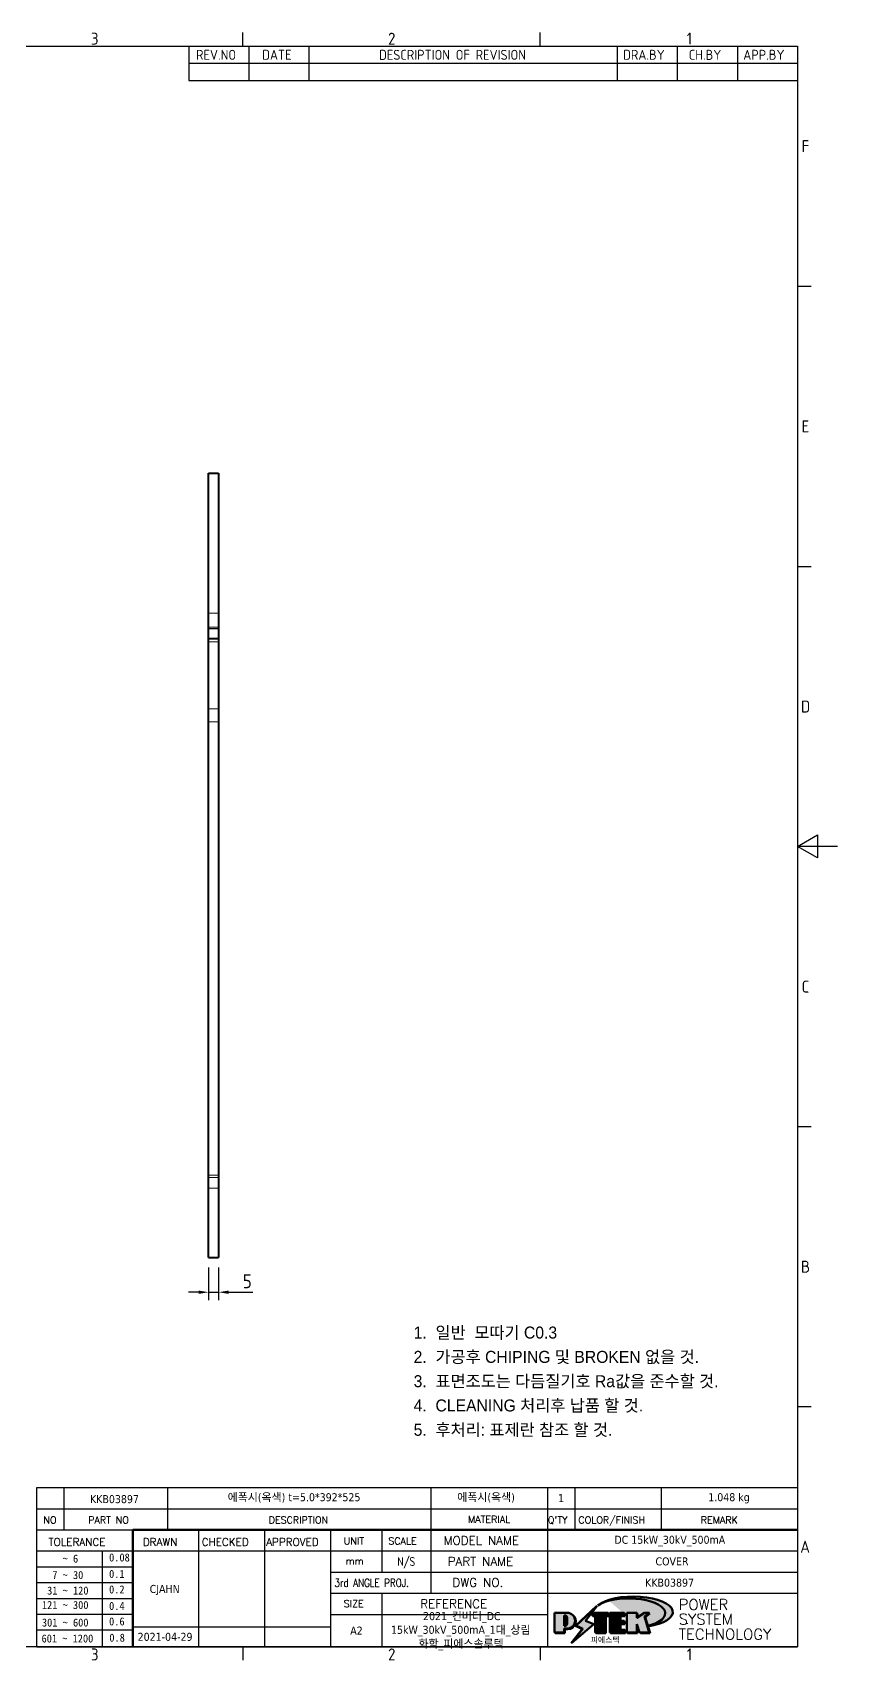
# Model space of a CAD drawing. Header units: millimetres. Extents: x 0 to 1188, y 0 to 840.
# Drawn here: x 786 to 1188, y 13 to 827 of the extents above; entities that cross this region are included whole.
import ezdxf
from ezdxf.enums import TextEntityAlignment as Align

# ---------------------------------------------------------------- set-up
doc = ezdxf.new("R2010")
doc.units = ezdxf.units.MM
doc.header["$LTSCALE"] = 2
doc.linetypes.add('DASHED', pattern=[0.2067, 0.1654, -0.0413])
doc.layers.get('0').update_dxf_attribs({"color": 3, "lineweight": 25, "true_color": 0x00ff00})
for name, color, linetype, lineweight, true_color in [('가려진 것(ISO)', 2, 'DASHED', 18, 0xffff00), ('가시적인 것(ISO)', 3, 'Continuous', 40, 0x00ff00), ('기호(ISO)', 5, 'Continuous', 25, 0x0000ff), ('제목(ISO)', 5, 'Continuous', 50, 0x0000ff), ('치수(ISO)', 2, 'Continuous', 25, 0xffff00)]:
    doc.layers.add(name, color=color, linetype=linetype, lineweight=lineweight, true_color=true_color)
doc.layers.add('경계(ISO)', color=7, linetype='Continuous', lineweight=25)
doc.layers.add('해치(ISO)', color=7, linetype='Continuous', lineweight=18)
doc.styles.add('HAN_291', font='')
doc.styles.add('HAN_370', font='', dxfattribs={"width": 2})
doc.styles.add('ISO Proportional', font='arial.ttf')
doc.styles.add('ISO ProportionalPSTEK', font='isocp.shx')
doc.styles.add('RC_284', font='ROMANC.shx')
doc.styles.add('RC_287', font='ROMANC.shx')
doc.styles.add('RC_292', font='ROMANC.shx')
doc.styles.add('ROMANT_294', font='romant.shx')
doc.styles.add('문자 텍스트_PSTEK_POSCO', font='isocp.shx')
doc.styles.add('치수 텍스트_PSTEK_POSCO', font='isocp.shx')
doc.styles.add('텍스트 스타일198', font='tahoma.ttf')
doc.styles.add('텍스트 스타일333', font='ROMANC.shx', dxfattribs={"width": 0.800000011920929})
doc.styles.get('HAN_291').set_extended_font_data('GulimChe')
doc.styles.get('HAN_370').set_extended_font_data('GulimChe')
doc.dimstyles.new('치수_PSTEK_POSCO', dxfattribs={"dimscale": 2, "dimtxt": 3.5, "dimasz": 2.5, "dimexe": 2, "dimexo": 2.5, "dimgap": 1, "dimtad": 1, "dimrnd": 1e-08, "dimdsep": 46, "dimtxsty": '치수 텍스트_PSTEK_POSCO', "dimcen": 0.09, "dimdle": 10, "dimclrd": 7, "dimclre": 7, "dimclrt": 2, "dimadec": 1, "dimazin": 2, "dimtfac": 1, "dimtmove": 0, "dimatfit": 3, "dimfxl": 1, "dimtolj": 1, "dimlwd": -1, "dimlwe": -1, "dimarcsym": 0})

# ---------------------------------------------------------------- blocks, each defined once
blk = doc.blocks.new('경계 Default Border')
at = {"layer": '경계(ISO)'}
for p, q in [((445.4999923706055, 410), (445.4999923706055, 413.4000015258789)), ((519.7499847412109, 410), (519.7499847412109, 413.4000015258789)), ((584.0000152587891, 350), (587.400016784668, 350)), ((584.0000152587891, 280), (587.400016784668, 280)), ((584.0000152587891, 140), (587.400016784668, 140)), ((584.0000152587891, 70), (587.400016784668, 70)), ((445.4999923706055, 10), (445.4999923706055, 6.599999666213989)), ((519.7499847412109, 10), (519.7499847412109, 6.599999666213989))]:
    blk.add_line(p, q, dxfattribs=at)
at = {"layer": '경계(ISO)', "flags": 128}
for points in [[(10, 10), (10, 410), (584.0000152587891, 410), (584.0000152587891, 10), (10, 10)], [(594.0000152587891, 210), (584.0000152587891, 210), (589.0000152587891, 212.8867530822754), (589.0000152587891, 207.1132469177246), (584.0000152587891, 210)]]:
    blk.add_lwpolyline(points, dxfattribs=at)
at = {"layer": '경계(ISO)', "color": 2, "true_color": 0xffff00, "char_height": 3.00000011920929, "attachment_point": 7, "style": '문자 텍스트_PSTEK_POSCO'}
for s, insert in [('3', (407.5435395229536, 410.3713945155963)), ('2', (481.752739416884, 410.3713945155963)), ('1', (556.3610661041481, 410.4)), ('F', (585.0445395201642, 383.4999999403954)), ('E', (585.0445395201642, 313.4713944559917)), ('D', (584.8782702028949, 243.4713944559917)), ('C', (585.0445395201642, 173.4713944559917)), ('B', (584.8782702028949, 103.4713944559917)), ('A', (584.7144008173592, 33.49284856929444)), ('3', (407.5435395229536, 6.57139439638704)), ('2', (481.752739416884, 6.57139439638704)), ('1', (556.3610661041481, 6.59999988079071))]:
    blk.add_mtext(s, dxfattribs=dict(at, insert=insert))
blk = doc.blocks.new('제목 블록 PSTEK')
at = {"true_color": 0x848484}
for points in [[(317.2195697678507, 17.0593801673321), (322.0326348870767, 21.62682475217465), (322.2781991042243, 21.94392121864296), (317.0471853425802, 16.97985676345368), (318.7512090904202, 16.1899260703855), (316.0018030350395, 12.71868385740789), (316.3356552234328, 13.00206718743325), (318.9235935156908, 16.2694494742633)], [(321.9846681452406, 19.60711530335299), (321.4042753185749, 19.60711530335299), (321.4042753185749, 19.45905590879572), (321.9846681452406, 19.45905590879572)], [(324.6615819988275, 19.45905590879572), (325.4196460989604, 19.45905590879572), (325.4196460989604, 20.11051724484596), (325.2419748254881, 20.11051724484596), (325.2419748254881, 19.60711530335299), (324.4839107253602, 19.60711530335299), (324.4839107253602, 15.3430047401139), (322.1623394187076, 15.3430047401139), (322.1623394187076, 15.19494534555726), (324.6615819988275, 15.19494534555726)], [(328.2914414389548, 19.45905590879572), (329.4054050004294, 19.45905590879572), (329.4054050004294, 20.11051724484596), (329.2277337269622, 20.11051724484596), (329.2277337269622, 19.60711530335299), (328.1137701654877, 19.60711530335299), (328.1137701654877, 18.25543873810179), (328.2914414389548, 18.25543873810179)], [(328.2914414389548, 17.41554667867274), (329.4054050004294, 17.41554667867274), (329.4054050004294, 18.10737934354514), (329.2277337269622, 18.10737934354514), (329.2277337269622, 17.56360607323003), (328.1137701654877, 17.56360607323003), (328.1137701654877, 15.9944660761648), (328.2914414389548, 15.9944660761648)], [(332.5088862584528, 16.92964231796647), (332.3312149849806, 17.43186301645164), (332.3312149849806, 15.3430047401139), (330.0369607660135, 15.3430047401139), (330.0369607660135, 15.19494534555726), (332.5088862584528, 15.19494534555726)], [(332.5088862584528, 20.1105172448466), (332.3312149849806, 20.1105172448466), (332.3312149849806, 18.99741471888368), (332.5088862584528, 19.11081371413894)], [(335.6156307331414, 20.11051724484596), (335.2535118015555, 20.11051724484596), (334.2514536401189, 19.30614745124769), (335.4855464857051, 15.3430047401139), (333.1954852176545, 15.3430047401139), (333.2478643833523, 15.19494534555726), (335.6632177591723, 15.19494534555726), (334.4291249135862, 19.15808805669106)], [(329.5356972676428, 15.8464066816075), (329.3580259941756, 15.8464066816075), (329.3580259941756, 15.3430047401139), (325.8342124037171, 15.3430047401139), (325.8342124037171, 15.19494534555726), (329.5356972676428, 15.19494534555726)]]:
    blk.add_hatch(color=252, dxfattribs=at).paths.add_polyline_path(points)
at = {"true_color": 0x0000ff}
blk.add_hatch(color=5, dxfattribs=at).paths.add_polyline_path([(321.6183518841322, 17.4193704504104), (319.5281351041078, 18.24969419629727), (322.4505835294948, 22.02344462252142), (317.2195697678507, 17.0593801673321), (318.9235935156908, 16.2694494742633), (316.1741874603099, 12.79820726128571)])
at = {"true_color": 0xff0000}
h = blk.add_hatch(color=1, dxfattribs=at)
edge = h.paths.add_edge_path(flags=0)
edge.add_line((314.2242174273352, 19.60711530335299), (314.2242174273352, 17.00126995915134))
edge.add_line((314.2242174273352, 17.00126995915134), (314.3485873187598, 17.00126995915134))
edge.add_arc((314.3485873187598, 17.6527312952023), 0.6514613360509371, 270, 360)
edge.add_line((315.0000486548106, 17.6527312952023), (315.0000486548106, 18.95565396730211))
edge.add_arc((314.3485873187598, 18.95565396730212), 0.6514613360508712, 0, 90)
edge.add_line((314.3485873187598, 19.60711530335299), (314.2242174273352, 19.60711530335299))
edge = h.paths.add_edge_path()
edge.add_arc((314.9847713324306, 18.28938669179658), 1.969189947606664, 269.9999999999959, 450)
edge.add_line((314.9847713324306, 20.25857663940318), (311.7664314776902, 20.25857663940324))
edge.add_line((311.7664314776902, 20.25857663940324), (311.7664314776902, 15.3430047401139))
edge.add_line((311.7664314776902, 15.3430047401139), (314.2242174273352, 15.3430047401139))
edge.add_line((314.2242174273352, 15.3430047401139), (314.2242174273352, 16.32019674418991))
edge.add_line((314.2242174273352, 16.32019674418991), (314.9847713324307, 16.32019674418991))
at = {"true_color": 0x848484}
h = blk.add_hatch(color=252, dxfattribs=at)
edge = h.paths.add_edge_path()
edge.add_arc((314.9847713324309, 18.28938669179657), 1.969189947606666, 270, 406.8278729790604)
edge.add_arc((315.1624426058984, 18.1413272972396), 1.969189947606962, -90, 53.560984836317004, ccw=False)
edge.add_line((315.1624426058984, 16.17213734963263), (314.4018887008024, 16.17213734963263))
edge.add_line((314.4018887008024, 16.17213734963263), (314.4018887008024, 15.19494534555726))
edge.add_line((314.4018887008024, 15.19494534555726), (311.9441027511573, 15.19494534555726))
edge.add_line((311.9441027511573, 15.19494534555726), (311.9441027511573, 15.3430047401139))
edge.add_line((311.9441027511573, 15.3430047401139), (314.2242174273352, 15.3430047401139))
edge.add_line((314.2242174273352, 15.3430047401139), (314.2242174273352, 16.32019674418991))
edge.add_line((314.2242174273352, 16.32019674418991), (314.9847713324309, 16.32019674418991))
h = blk.add_hatch(color=252, dxfattribs=at)
edge = h.paths.add_edge_path()
edge.add_line((314.4018887008024, 19.45905590879572), (314.5262585922315, 19.45905590879572))
edge.add_arc((314.5262585922314, 18.80759457274939), 0.6514613360463194, 60.4189348879147, 90.00000000000318, ccw=False)
edge.add_arc((314.3485873187602, 18.95565396730057), 0.6514613360524251, 39.96992292766206, 90.00000000009999)
edge.add_line((314.3485873187591, 19.60711530335307), (314.2242174273352, 19.60711530335298))
edge.add_line((314.2242174273352, 19.60711530335299), (314.2242174273352, 17.00126995915134))
edge.add_line((314.2242174273352, 17.00126995915134), (314.3485873187591, 17.00126995915134))
edge.add_arc((314.3485873187568, 17.652731295233), 0.6514613360816299, 270.0000000002, 274.6930825552478)
edge.add_line((314.4018887008024, 17.0034541317032), (314.4018887008024, 19.45905590879572))
at = {"true_color": 0xff0000}
for points in [[(324.4839107253602, 19.60711530335299), (325.2419748254881, 19.60711530335299), (325.2419748254881, 20.25857663940324), (321.2266040451076, 20.25857663940324), (321.2266040451076, 19.60711530335299), (321.9846681452406, 19.60711530335299), (321.9846681452406, 15.3430047401139), (324.4839107253602, 15.3430047401139)], [(329.2277337269622, 20.25857663940324), (325.65654113025, 20.25857663940324), (325.65654113025, 15.3430047401139), (329.3580259941756, 15.3430047401139), (329.3580259941756, 15.9944660761648), (328.1137701654877, 15.9944660761648), (328.1137701654877, 17.56360607323003), (329.2277337269622, 17.56360607323003), (329.2277337269622, 18.25543873810179), (328.1137701654877, 18.25543873810179), (328.1137701654877, 19.60711530335299), (329.2277337269622, 19.60711530335299)], [(332.3312149849806, 20.25857663940324), (329.8592894925411, 20.25857663940324), (329.8592894925411, 15.3430047401139), (332.3312149849806, 15.3430047401139), (332.3312149849806, 17.4318630164523), (333.0701931098801, 15.3430047401139), (335.4855464857051, 15.3430047401139), (334.2514536401189, 19.30614745124769), (335.4379594596742, 20.25857663940324), (334.3071782107978, 20.25857663940324), (332.3312149849806, 18.99741471888304)]]:
    blk.add_hatch(color=1, dxfattribs=at).paths.add_polyline_path(points)
at = {"layer": '해치(ISO)', "true_color": 0x27d1fc}
h = blk.add_hatch(color=140, dxfattribs=at)
edge = h.paths.add_edge_path()
edge.add_ellipse((330.3660919371412, 20.15576403068321), major_axis=(9.100907360794343, 0), ratio=0.4069904968023172, start_angle=301.3098473703837, end_angle=507.7436900681698)
edge.add_ellipse((331.5340919371412, 20.4634168429492), major_axis=(-9.82350664112931, 0), ratio=0.3942600559756514, start_angle=111.51207141178469, end_angle=334.47025347086895, ccw=False)
edge.add_line((335.1363447531188, 16.8601935978785), (335.0955236905705, 16.99119398620872))
at = {"color": 180, "true_color": 0x3f00ff}
for p, q in [((182.475792979055, 11.79100474011392), (182.4757929790549, 51.56524660363496)), ((182.4757929790549, 51.56524660363496), (372.4757929537551, 51.56524660363496)), ((189.2651435055721, 51.56524660363496), (189.2651435055722, 41.00524660363494)), ((215.2152739891528, 41.00524660363494), (215.2152739891528, 51.56524660363496)), ((280.8758854511282, 51.56524660363496), (280.8758854511282, 41.00524660363494)), ((310.0881549537552, 51.56524660363496), (310.0881549537553, 41.00524660363494)), ((316.9044520275131, 51.56524660363496), (316.9044520275127, 41.00524660363494)), ((338.4566026226726, 51.56524660363496), (338.4566026226727, 41.00524660363494)), ((372.4757929537551, 51.56524660363496), (372.4757929537551, 11.79100474011389)), ((182.475792979055, 46.2852466036349), (372.4757929537551, 46.28524660363492)), ((182.475792979055, 41.00524660363493), (206.451475290024, 41.00524660363493)), ((222.9401812389276, 11.79100474011392), (222.9401812389276, 41.00524660363494)), ((239.4288871878316, 11.79100474011392), (239.4288871878316, 41.00524660363494)), ((255.9175931367356, 11.79100474011392), (255.9175931367356, 41.00524660363494)), ((268.6918866058747, 41.00524660363494), (268.6918866058747, 30.44524660363498)), ((280.8758854511282, 41.00524660363494), (280.8758854511282, 25.16524660363502)), ((310.088154953755, 41.00524660363494), (310.088154953755, 11.79100474011392)), ((182.475792979055, 35.72524660363497), (206.451475290024, 35.72524660363497)), ((198.8621818849491, 12.02524660363491), (198.8621818849491, 35.72524660363497)), ((206.451475290024, 35.72524660363497), (372.4757929537551, 35.72524660363497)), ((182.475792979055, 31.77524660363492), (206.451475290024, 31.77524660363492)), ((255.917593136736, 30.44524660363498), (372.4757929537552, 30.44524660363501)), ((182.475792979055, 27.82524660363487), (206.451475290024, 27.82524660363487)), ((255.9175931367359, 25.16524660363502), (372.4757929537552, 25.165246603635)), ((268.6918866058744, 25.16524660363502), (268.6918866058744, 11.79100474011392)), ((182.475792979055, 23.87524660363505), (206.451475290024, 23.87524660363505)), ((182.475792979055, 19.92524660363478), (206.451475290024, 19.92524660363478)), ((206.451475290024, 16.74100474011396), (255.9175931367359, 16.74100474011396)), ((255.9175931367359, 19.88524660363481), (310.0881549537553, 19.88524660363481)), ((182.475792979055, 15.97524660363496), (206.451475290024, 15.97524660363496)), ((182.475792979055, 11.79100474011392), (372.4757929537551, 11.79100474011389))]:
    blk.add_line(p, q, dxfattribs=at)
at = {"color": 7, "lineweight": 50}
for p, q in [((206.4514752900237, 11.79100474011392), (206.4514752900237, 41.00524660363494)), ((206.451475290024, 41.00524660363494), (372.4757929537551, 41.00524660363496))]:
    blk.add_line(p, q, dxfattribs=at)
at = {"color": 7}
for p, q in [((322.2781991042243, 21.94392121864296), (317.0471853425802, 16.97985676345368)), ((322.4505835294948, 22.02344462252142), (317.2195697678507, 17.0593801673321)), ((317.2195697678507, 17.0593801673321), (322.0326348870767, 21.62682475217465)), ((319.5281351041078, 18.24969419629727), (322.4505835294948, 22.02344462252142)), ((322.0326348870767, 21.62682475217465), (322.2781991042243, 21.94392121864296)), ((311.7664314776902, 20.25900474011391), (311.7664314776902, 15.34300474011391)), ((314.9847713324309, 20.25857663940324), (311.7664314776902, 20.25857663940324)), ((314.9847713324309, 20.25857663940324), (311.7664314776902, 20.25857663940324)), ((311.7664314776902, 20.25857663940324), (311.7664314776902, 15.3430047401139)), ((314.2242174273352, 17.00126995915134), (314.2242174273352, 19.60711530335299)), ((314.2242174273352, 19.60711530335299), (314.3485873187591, 19.60711530335299)), ((314.3485873187591, 19.60711530335299), (314.2242174273352, 19.60711530335299)), ((314.2242174273352, 19.60711530335299), (314.2242174273352, 17.00126995915134)), ((314.2242174273352, 17.00126995915134), (314.2242174273352, 19.60711530335299)), ((314.2242174273352, 19.60711530335299), (314.3485873187591, 19.60711530335299)), ((314.3485873187591, 17.00126995915134), (314.2242174273352, 17.00126995915134)), ((314.2242174273352, 17.00126995915134), (314.3485873187591, 17.00126995915134)), ((314.3485873187591, 17.00126995915134), (314.2242174273352, 17.00126995915134)), ((314.2242174273352, 16.32019674418991), (314.9847713324309, 16.32019674418991)), ((314.2242174273352, 15.3430047401139), (314.2242174273352, 16.32019674418991)), ((314.9847713324309, 16.32019674418991), (314.2242174273352, 16.32019674418991)), ((314.2242174273352, 16.32019674418991), (314.2242174273352, 15.3430047401139)), ((314.2242174273352, 16.32019674418991), (314.9847713324309, 16.32019674418991)), ((314.2242174273352, 15.3430047401139), (314.2242174273352, 16.32019674418991)), ((314.4018887008024, 19.45905590879572), (314.5262585922314, 19.45905590879572)), ((314.4018887008024, 17.0034541317032), (314.4018887008024, 19.45905590879572)), ((315.0000486548106, 18.95565396730275), (315.0000486548106, 17.65273129520161)), ((315.0000486548106, 18.95565396730275), (315.0000486548106, 17.65273129520161)), ((316.1741874603099, 12.79820726128571), (321.6183518841322, 17.4193704504104)), ((317.0471853425802, 16.97985676345368), (318.7512090904202, 16.1899260703855)), ((318.9235935156908, 16.2694494742633), (317.2195697678507, 17.0593801673321)), ((317.2195697678507, 17.0593801673321), (318.9235935156908, 16.2694494742633)), ((321.6183518841322, 17.4193704504104), (319.5281351041078, 18.24969419629727)), ((325.2419748254881, 20.25857663940324), (321.2266040451076, 20.25857663940324)), ((321.2266040451076, 20.25857663940324), (321.2266040451076, 19.60711530335299)), ((325.2419748254881, 20.25857663940324), (321.2266040451076, 20.25857663940324)), ((321.2266040451076, 20.25857663940324), (321.2266040451076, 19.60711530335299)), ((321.2266040451076, 19.60711530335299), (321.9846681452406, 19.60711530335299)), ((321.2266040451076, 19.60711530335299), (321.9846681452406, 19.60711530335299)), ((321.4042753185749, 19.60711530335299), (321.4042753185749, 19.45905590879572)), ((321.9846681452406, 19.60711530335299), (321.4042753185749, 19.60711530335299)), ((321.4042753185749, 19.45905590879572), (321.9846681452406, 19.45905590879572)), ((321.9846681452406, 19.60711530335299), (321.9846681452406, 15.3430047401139)), ((321.9846681452406, 19.45905590879572), (321.9846681452406, 19.60711530335299)), ((321.9846681452406, 19.60711530335299), (321.9846681452406, 15.3430047401139)), ((324.4839107253602, 19.60711530335299), (325.2419748254881, 19.60711530335299)), ((324.4839107253602, 15.3430047401139), (324.4839107253602, 19.60711530335299)), ((325.2419748254881, 19.60711530335299), (324.4839107253602, 19.60711530335299)), ((324.4839107253602, 19.60711530335299), (324.4839107253602, 15.3430047401139)), ((324.4839107253602, 19.60711530335299), (325.2419748254881, 19.60711530335299)), ((324.4839107253602, 15.3430047401139), (324.4839107253602, 19.60711530335299)), ((324.6615819988275, 19.45905590879572), (325.4196460989604, 19.45905590879572)), ((324.6615819988275, 15.19494534555726), (324.6615819988275, 19.45905590879572)), ((325.2419748254881, 19.60711530335299), (325.2419748254881, 20.25857663940324)), ((325.2419748254881, 19.60711530335299), (325.2419748254881, 20.25857663940324)), ((325.4196460989604, 20.11051724484596), (325.2419748254881, 20.11051724484596)), ((325.2419748254881, 20.11051724484596), (325.2419748254881, 19.60711530335299)), ((325.4196460989604, 19.45905590879572), (325.4196460989604, 20.11051724484596)), ((329.2277337269622, 20.25857663940324), (325.65654113025, 20.25857663940324)), ((325.65654113025, 20.25857663940324), (325.65654113025, 15.3430047401139)), ((325.65654113025, 20.25857663940324), (325.65654113025, 15.3430047401139)), ((329.2277337269622, 20.25857663940324), (325.65654113025, 20.25857663940324)), ((328.1137701654877, 18.25543873810179), (328.1137701654877, 19.60711530335299)), ((328.1137701654877, 19.60711530335299), (329.2277337269622, 19.60711530335299)), ((329.2277337269622, 19.60711530335299), (328.1137701654877, 19.60711530335299)), ((328.1137701654877, 19.60711530335299), (328.1137701654877, 18.25543873810179)), ((328.1137701654877, 18.25543873810179), (328.1137701654877, 19.60711530335299)), ((328.1137701654877, 19.60711530335299), (329.2277337269622, 19.60711530335299)), ((329.2277337269622, 18.25543873810179), (328.1137701654877, 18.25543873810179)), ((328.1137701654877, 18.25543873810179), (328.2914414389548, 18.25543873810179)), ((329.2277337269622, 18.25543873810179), (328.1137701654877, 18.25543873810179)), ((328.1137701654877, 17.56360607323003), (329.2277337269622, 17.56360607323003)), ((328.1137701654877, 15.9944660761648), (328.1137701654877, 17.56360607323003)), ((329.2277337269622, 17.56360607323003), (328.1137701654877, 17.56360607323003)), ((328.1137701654877, 17.56360607323003), (328.1137701654877, 15.9944660761648)), ((328.1137701654877, 17.56360607323003), (329.2277337269622, 17.56360607323003)), ((328.1137701654877, 15.9944660761648), (328.1137701654877, 17.56360607323003)), ((328.2914414389548, 18.25543873810179), (328.2914414389548, 19.45905590879572)), ((328.2914414389548, 19.45905590879572), (329.4054050004294, 19.45905590879572)), ((328.2914414389548, 15.9944660761648), (328.2914414389548, 17.41554667867274)), ((328.2914414389548, 17.41554667867274), (329.4054050004294, 17.41554667867274)), ((329.2277337269622, 19.60711530335299), (329.2277337269622, 20.25857663940324)), ((329.2277337269622, 19.60711530335299), (329.2277337269622, 20.25857663940324)), ((329.4054050004294, 20.11051724484596), (329.2277337269622, 20.11051724484596)), ((329.2277337269622, 20.11051724484596), (329.2277337269622, 19.60711530335299)), ((329.2277337269622, 17.56360607323003), (329.2277337269622, 18.25543873810179)), ((329.2277337269622, 17.56360607323003), (329.2277337269622, 18.25543873810179)), ((329.4054050004294, 18.10737934354514), (329.2277337269622, 18.10737934354514)), ((329.2277337269622, 18.10737934354514), (329.2277337269622, 17.56360607323003)), ((329.4054050004294, 19.45905590879572), (329.4054050004294, 20.11051724484596)), ((329.4054050004294, 17.41554667867274), (329.4054050004294, 18.10737934354514)), ((332.3312149849806, 20.25857663940324), (329.8592894925411, 20.25857663940324)), ((329.8592894925411, 20.25857663940324), (329.8592894925411, 15.3430047401139)), ((329.8592894925411, 20.25857663940324), (329.8592894925411, 15.3430047401139)), ((332.3312149849806, 20.25857663940324), (329.8592894925411, 20.25857663940324)), ((334.3071782107978, 20.25857663940324), (332.3312149849806, 18.99741471888304)), ((332.3312149849806, 18.99741471888304), (332.3312149849806, 20.25857663940324)), ((334.3071782107978, 20.25857663940324), (332.3312149849806, 18.99741471888304)), ((332.3312149849806, 18.99741471888304), (332.3312149849806, 20.25857663940324)), ((332.5088862584528, 20.1105172448466), (332.3312149849806, 20.1105172448466)), ((332.3312149849806, 20.1105172448466), (332.3312149849806, 18.99741471888368)), ((332.3312149849806, 18.99741471888368), (332.5088862584528, 19.11081371413894)), ((332.3312149849806, 17.4318630164523), (333.0701931098801, 15.3430047401139)), ((332.3312149849806, 15.3430047401139), (332.3312149849806, 17.4318630164523)), ((332.5088862584528, 16.92964231796647), (332.3312149849806, 17.43186301645164)), ((332.3312149849806, 17.43186301645164), (332.3312149849806, 15.3430047401139)), ((332.3312149849806, 17.4318630164523), (333.0701931098801, 15.3430047401139)), ((332.3312149849806, 15.3430047401139), (332.3312149849806, 17.4318630164523)), ((332.5088862584528, 19.11081371413894), (332.5088862584528, 20.1105172448466)), ((332.5088862584528, 15.19494534555726), (332.5088862584528, 16.92964231796647)), ((334.2514536401189, 19.30614745124769), (335.4379594596742, 20.25857663940324)), ((334.2514536401189, 19.30614745124769), (335.4379594596742, 20.25857663940324)), ((335.2535118015555, 20.11051724484596), (334.2514536401189, 19.30614745124769)), ((335.4855464857051, 15.3430047401139), (334.2514536401189, 19.30614745124769)), ((334.2514536401189, 19.30614745124769), (335.4855464857051, 15.3430047401139)), ((335.4855464857051, 15.3430047401139), (334.2514536401189, 19.30614745124769)), ((335.4379594596742, 20.25857663940324), (334.3071782107978, 20.25857663940324)), ((335.4379594596742, 20.25857663940324), (334.3071782107978, 20.25857663940324)), ((334.4291249135862, 19.15808805669104), (335.6156307331414, 20.11051724484596)), ((335.6632177591723, 15.19494534555726), (334.4291249135862, 19.15808805669104)), ((335.6156307331414, 20.11051724484596), (335.2535118015555, 20.11051724484596)), ((345.0447381189468, 17.50375595811051), (344.9867755289346, 17.689895936919)), ((311.7664314776902, 15.3430047401139), (314.2242174273352, 15.3430047401139)), ((311.7664314776902, 15.3430047401139), (314.2242174273352, 15.3430047401139)), ((314.2242174273352, 15.3430047401139), (311.9441027511573, 15.3430047401139)), ((311.9441027511573, 15.3430047401139), (311.9441027511573, 15.19494534555726)), ((311.9441027511573, 15.19494534555726), (314.4018887008024, 15.19494534555726)), ((314.4018887008024, 16.17213734963263), (315.162442605898, 16.17213734963263)), ((314.4018887008024, 15.19494534555726), (314.4018887008024, 16.17213734963263)), ((318.7512090904202, 16.1899260703855), (316.0018030350395, 12.71868385740789)), ((316.0018030350395, 12.71868385740789), (316.3356552234328, 13.00206718743325)), ((318.9235935156908, 16.2694494742633), (316.1741874603099, 12.79820726128571)), ((316.3356552234328, 13.00206718743325), (318.9235935156908, 16.2694494742633)), ((321.9846681452406, 15.3430047401139), (324.4839107253602, 15.3430047401139)), ((321.9846681452406, 15.3430047401139), (324.4839107253602, 15.3430047401139)), ((324.4839107253602, 15.3430047401139), (322.1623394187076, 15.3430047401139)), ((322.1623394187076, 15.3430047401139), (322.1623394187076, 15.19494534555726)), ((322.1623394187076, 15.19494534555726), (324.6615819988275, 15.19494534555726)), ((325.65654113025, 15.3430047401139), (329.3580259941756, 15.3430047401139)), ((325.65654113025, 15.3430047401139), (329.3580259941756, 15.3430047401139)), ((329.3580259941756, 15.3430047401139), (325.8342124037171, 15.3430047401139)), ((325.8342124037171, 15.3430047401139), (325.8342124037171, 15.19494534555726)), ((325.8342124037171, 15.19494534555726), (329.5356972676428, 15.19494534555726)), ((329.3580259941756, 15.9944660761648), (328.1137701654877, 15.9944660761648)), ((328.1137701654877, 15.9944660761648), (328.2914414389548, 15.9944660761648)), ((329.3580259941756, 15.9944660761648), (328.1137701654877, 15.9944660761648)), ((329.3580259941756, 15.3430047401139), (329.3580259941756, 15.9944660761648)), ((329.3580259941756, 15.3430047401139), (329.3580259941756, 15.9944660761648)), ((329.5356972676428, 15.8464066816075), (329.3580259941756, 15.8464066816075)), ((329.3580259941756, 15.8464066816075), (329.3580259941756, 15.3430047401139)), ((329.5356972676428, 15.19494534555726), (329.5356972676428, 15.8464066816075)), ((329.8592894925411, 15.3430047401139), (332.3312149849806, 15.3430047401139)), ((329.8592894925411, 15.3430047401139), (332.3312149849806, 15.3430047401139)), ((332.3312149849806, 15.3430047401139), (330.0369607660135, 15.3430047401139)), ((330.0369607660135, 15.3430047401139), (330.0369607660135, 15.19494534555726)), ((330.0369607660135, 15.19494534555726), (332.5088862584528, 15.19494534555726)), ((333.0701931098801, 15.3430047401139), (335.4855464857051, 15.3430047401139)), ((333.0701931098801, 15.3430047401139), (335.4855464857051, 15.3430047401139)), ((335.4855464857051, 15.3430047401139), (333.1954852176545, 15.3430047401139)), ((333.1954852176545, 15.3430047401139), (333.2478643833523, 15.19494534555726)), ((333.2478643833523, 15.19494534555726), (335.6632177591723, 15.19494534555726))]:
    blk.add_line(p, q, dxfattribs=at)
at = {"color": 5, "true_color": 0x0000ff}
for p, q in [((322.4505835294948, 22.02344462252142), (317.2195697678507, 17.0593801673321)), ((319.5281351041078, 18.24969419629727), (322.4505835294948, 22.02344462252142)), ((316.1741874603099, 12.79820726128571), (321.6183518841322, 17.4193704504104)), ((317.2195697678507, 17.0593801673321), (318.9235935156908, 16.2694494742633)), ((321.6183518841322, 17.4193704504104), (319.5281351041078, 18.24969419629727)), ((318.9235935156908, 16.2694494742633), (316.1741874603099, 12.79820726128571))]:
    blk.add_line(p, q, dxfattribs=at)
at = {"color": 1, "true_color": 0xff0000}
for p, q in [((314.9847713324309, 20.25857663940324), (311.7664314776902, 20.25857663940324)), ((311.7664314776902, 20.25857663940324), (311.7664314776902, 15.3430047401139)), ((314.2242174273352, 17.00126995915134), (314.2242174273352, 19.60711530335299)), ((314.2242174273352, 19.60711530335299), (314.3485873187591, 19.60711530335299)), ((314.3485873187591, 17.00126995915134), (314.2242174273352, 17.00126995915134)), ((314.2242174273352, 16.32019674418991), (314.9847713324309, 16.32019674418991)), ((314.2242174273352, 15.3430047401139), (314.2242174273352, 16.32019674418991)), ((315.0000486548106, 18.95565396730275), (315.0000486548106, 17.65273129520161)), ((325.2419748254881, 20.25857663940324), (321.2266040451076, 20.25857663940324)), ((321.2266040451076, 20.25857663940324), (321.2266040451076, 19.60711530335299)), ((321.2266040451076, 19.60711530335299), (321.9846681452406, 19.60711530335299)), ((321.9846681452406, 19.60711530335299), (321.9846681452406, 15.3430047401139)), ((324.4839107253602, 19.60711530335299), (325.2419748254881, 19.60711530335299)), ((324.4839107253602, 15.3430047401139), (324.4839107253602, 19.60711530335299)), ((325.2419748254881, 19.60711530335299), (325.2419748254881, 20.25857663940324)), ((329.2277337269622, 20.25857663940324), (325.65654113025, 20.25857663940324)), ((325.65654113025, 20.25857663940324), (325.65654113025, 15.3430047401139)), ((328.1137701654877, 18.25543873810179), (328.1137701654877, 19.60711530335299)), ((328.1137701654877, 19.60711530335299), (329.2277337269622, 19.60711530335299)), ((329.2277337269622, 18.25543873810179), (328.1137701654877, 18.25543873810179)), ((328.1137701654877, 17.56360607323003), (329.2277337269622, 17.56360607323003)), ((328.1137701654877, 15.9944660761648), (328.1137701654877, 17.56360607323003)), ((329.2277337269622, 19.60711530335299), (329.2277337269622, 20.25857663940324)), ((329.2277337269622, 17.56360607323003), (329.2277337269622, 18.25543873810179)), ((332.3312149849806, 20.25857663940324), (329.8592894925411, 20.25857663940324)), ((329.8592894925411, 20.25857663940324), (329.8592894925411, 15.3430047401139)), ((334.3071782107978, 20.25857663940324), (332.3312149849806, 18.99741471888304)), ((332.3312149849806, 18.99741471888304), (332.3312149849806, 20.25857663940324)), ((332.3312149849806, 17.4318630164523), (333.0701931098801, 15.3430047401139)), ((332.3312149849806, 15.3430047401139), (332.3312149849806, 17.4318630164523)), ((334.2514536401189, 19.30614745124769), (335.4379594596742, 20.25857663940324)), ((335.4855464857051, 15.3430047401139), (334.2514536401189, 19.30614745124769)), ((335.4379594596742, 20.25857663940324), (334.3071782107978, 20.25857663940324)), ((311.7664314776902, 15.3430047401139), (314.2242174273352, 15.3430047401139)), ((321.9846681452406, 15.3430047401139), (324.4839107253602, 15.3430047401139)), ((325.65654113025, 15.3430047401139), (329.3580259941756, 15.3430047401139)), ((329.3580259941756, 15.9944660761648), (328.1137701654877, 15.9944660761648)), ((329.3580259941756, 15.3430047401139), (329.3580259941756, 15.9944660761648)), ((329.8592894925411, 15.3430047401139), (332.3312149849806, 15.3430047401139)), ((333.0701931098801, 15.3430047401139), (335.4855464857051, 15.3430047401139))]:
    blk.add_line(p, q, dxfattribs=at)
at = {"color": 7}
for centre, radius, start, end in [((314.3485873187598, 18.95565396730211), 0.6514613360508712, 0, 90), ((314.3485873187602, 18.95565396730057), 0.6514613360524251, 39.96992292766117, 90), ((314.3485873187598, 18.95565396730212), 0.6514613360508712, 0, 90), ((314.3485873187597, 17.65273129520228), 0.6514613360509381, 270, 0), ((314.3485873187598, 17.6527312952023), 0.6514613360509381, 270, 0), ((314.3485873187568, 17.652731295233), 0.6514613360816299, 270, 274.6930825552478), ((314.5262585922314, 18.80759457274939), 0.6514613360463193, 60.41893488791137, 90), ((314.9847713324309, 18.28938669179658), 1.969189947606665, 270, 90), ((314.9847713324309, 18.28938669179658), 1.969189947606665, 270, 90), ((314.9847713324307, 18.2893866917965), 1.969189947606594, 270, 46.82787297909833), ((315.1624426058984, 18.1413272972396), 1.969189947606961, 270, 53.56098483636067)]:
    blk.add_arc(centre, radius, start, end, dxfattribs=at)
at = {"color": 1, "true_color": 0xff0000}
for centre, radius, start, end in [((314.3485873187598, 18.95565396730211), 0.6514613360508712, 0, 90), ((314.3485873187598, 17.6527312952023), 0.6514613360509381, 270, 0), ((314.9847713324309, 18.28938669179657), 1.969189947606665, 270, 90)]:
    blk.add_arc(centre, radius, start, end, dxfattribs=at)
at = {"layer": '제목(ISO)', "lineweight": 18}
blk.add_line((182.475792979055, 35.72500474011393), (182.475792979055, 11.79100474011392), dxfattribs=at)
at = {"layer": '제목(ISO)'}
for p, q in [((322.2781991042243, 21.94392121864296), (317.0471853425802, 16.97985676345368)), ((322.4505835294948, 22.02344462252142), (317.2195697678507, 17.0593801673321)), ((317.2195697678507, 17.0593801673321), (322.0326348870767, 21.62682475217465)), ((319.5281351041078, 18.24969419629727), (322.4505835294948, 22.02344462252142)), ((322.0326348870767, 21.62682475217465), (322.2781991042243, 21.94392121864296)), ((314.9847713324306, 20.25857663940324), (311.7664314776902, 20.25857663940324)), ((311.7664314776902, 20.25857663940324), (311.7664314776902, 15.3430047401139)), ((314.2242174273352, 17.00126995915134), (314.2242174273352, 19.60711530335299)), ((314.2242174273352, 19.60711530335299), (314.3485873187598, 19.60711530335299)), ((314.3485873187591, 19.60711530335299), (314.2242174273352, 19.60711530335299)), ((314.2242174273352, 19.60711530335299), (314.2242174273352, 17.00126995915134)), ((314.3485873187598, 17.00126995915134), (314.2242174273352, 17.00126995915134)), ((314.2242174273352, 17.00126995915134), (314.3485873187591, 17.00126995915134)), ((314.2242174273352, 15.3430047401139), (314.2242174273352, 16.32019674418991)), ((314.2242174273352, 16.32019674418991), (314.9847713324307, 16.32019674418991)), ((314.9847713324309, 16.32019674418991), (314.2242174273352, 16.32019674418991)), ((314.2242174273352, 16.32019674418991), (314.2242174273352, 15.3430047401139)), ((314.4018887008024, 19.45905590879572), (314.5262585922314, 19.45905590879572)), ((314.4018887008024, 17.0034541317032), (314.4018887008024, 19.45905590879572)), ((315.0000486548106, 18.95565396730211), (315.0000486548106, 17.6527312952023)), ((316.1741874603099, 12.79820726128571), (321.6183518841322, 17.4193704504104)), ((317.0471853425802, 16.97985676345368), (318.7512090904202, 16.1899260703855)), ((317.2195697678507, 17.0593801673321), (318.9235935156908, 16.2694494742633)), ((318.9235935156908, 16.2694494742633), (317.2195697678507, 17.0593801673321)), ((321.6183518841322, 17.4193704504104), (319.5281351041078, 18.24969419629727)), ((325.2419748254881, 20.25857663940324), (321.2266040451076, 20.25857663940324)), ((321.2266040451076, 20.25857663940324), (321.2266040451076, 19.60711530335299)), ((321.2266040451076, 19.60711530335299), (321.9846681452406, 19.60711530335299)), ((321.9846681452406, 19.60711530335299), (321.4042753185749, 19.60711530335299)), ((321.4042753185749, 19.60711530335299), (321.4042753185749, 19.45905590879572)), ((321.4042753185749, 19.45905590879572), (321.9846681452406, 19.45905590879572)), ((321.9846681452406, 19.60711530335299), (321.9846681452406, 15.3430047401139)), ((321.9846681452406, 19.45905590879572), (321.9846681452406, 19.60711530335299)), ((324.4839107253602, 19.60711530335299), (325.2419748254881, 19.60711530335299)), ((324.4839107253602, 15.3430047401139), (324.4839107253602, 19.60711530335299)), ((325.2419748254881, 19.60711530335299), (324.4839107253602, 19.60711530335299)), ((324.4839107253602, 19.60711530335299), (324.4839107253602, 15.3430047401139)), ((324.6615819988275, 19.45905590879572), (325.4196460989604, 19.45905590879572)), ((324.6615819988275, 15.19494534555726), (324.6615819988275, 19.45905590879572)), ((325.2419748254881, 19.60711530335299), (325.2419748254881, 20.25857663940324)), ((325.4196460989604, 20.11051724484596), (325.2419748254881, 20.11051724484596)), ((325.2419748254881, 20.11051724484596), (325.2419748254881, 19.60711530335299)), ((325.4196460989604, 19.45905590879572), (325.4196460989604, 20.11051724484596)), ((329.2277337269622, 20.25857663940324), (325.65654113025, 20.25857663940324)), ((325.65654113025, 20.25857663940324), (325.65654113025, 15.3430047401139)), ((328.1137701654877, 18.25543873810179), (328.1137701654877, 19.60711530335299)), ((328.1137701654877, 19.60711530335299), (329.2277337269622, 19.60711530335299)), ((329.2277337269622, 19.60711530335299), (328.1137701654877, 19.60711530335299)), ((328.1137701654877, 19.60711530335299), (328.1137701654877, 18.25543873810179)), ((329.2277337269622, 18.25543873810179), (328.1137701654877, 18.25543873810179)), ((328.1137701654877, 18.25543873810179), (328.2914414389548, 18.25543873810179)), ((328.1137701654877, 15.9944660761648), (328.1137701654877, 17.56360607323003)), ((328.1137701654877, 17.56360607323003), (329.2277337269622, 17.56360607323003)), ((329.2277337269622, 17.56360607323003), (328.1137701654877, 17.56360607323003)), ((328.1137701654877, 17.56360607323003), (328.1137701654877, 15.9944660761648)), ((328.2914414389548, 19.45905590879572), (329.4054050004294, 19.45905590879572)), ((328.2914414389548, 18.25543873810179), (328.2914414389548, 19.45905590879572)), ((328.2914414389548, 17.41554667867274), (329.4054050004294, 17.41554667867274)), ((328.2914414389548, 15.9944660761648), (328.2914414389548, 17.41554667867274)), ((329.2277337269622, 19.60711530335299), (329.2277337269622, 20.25857663940324)), ((329.4054050004294, 20.11051724484596), (329.2277337269622, 20.11051724484596)), ((329.2277337269622, 20.11051724484596), (329.2277337269622, 19.60711530335299)), ((329.2277337269622, 17.56360607323003), (329.2277337269622, 18.25543873810179)), ((329.4054050004294, 18.10737934354514), (329.2277337269622, 18.10737934354514)), ((329.2277337269622, 18.10737934354514), (329.2277337269622, 17.56360607323003)), ((329.4054050004294, 19.45905590879572), (329.4054050004294, 20.11051724484596)), ((329.4054050004294, 17.41554667867274), (329.4054050004294, 18.10737934354514)), ((332.3312149849806, 20.25857663940324), (329.8592894925411, 20.25857663940324)), ((329.8592894925411, 20.25857663940324), (329.8592894925411, 15.3430047401139)), ((334.3071782107978, 20.25857663940324), (332.3312149849806, 18.99741471888304)), ((332.3312149849806, 18.99741471888304), (332.3312149849806, 20.25857663940324)), ((332.5088862584528, 20.1105172448466), (332.3312149849806, 20.1105172448466)), ((332.3312149849806, 20.1105172448466), (332.3312149849806, 18.99741471888368)), ((332.3312149849806, 18.99741471888368), (332.5088862584528, 19.11081371413894)), ((332.3312149849806, 15.3430047401139), (332.3312149849806, 17.4318630164523)), ((332.3312149849806, 17.4318630164523), (333.0701931098801, 15.3430047401139)), ((332.5088862584528, 16.92964231796647), (332.3312149849806, 17.43186301645164)), ((332.3312149849806, 17.43186301645164), (332.3312149849806, 15.3430047401139)), ((332.5088862584528, 19.11081371413894), (332.5088862584528, 20.1105172448466)), ((332.5088862584528, 15.19494534555726), (332.5088862584528, 16.92964231796647)), ((334.2514536401189, 19.30614745124769), (335.4379594596742, 20.25857663940324)), ((335.2535118015555, 20.11051724484596), (334.2514536401189, 19.30614745124769)), ((335.4855464857051, 15.3430047401139), (334.2514536401189, 19.30614745124769)), ((334.2514536401189, 19.30614745124769), (335.4855464857051, 15.3430047401139)), ((335.4379594596742, 20.25857663940324), (334.3071782107978, 20.25857663940324)), ((334.4291249135862, 19.15808805669106), (335.6156307331414, 20.11051724484596)), ((335.6632177591723, 15.19494534555726), (334.4291249135862, 19.15808805669106)), ((335.6156307331414, 20.11051724484596), (335.2535118015555, 20.11051724484596)), ((311.7664314776902, 15.3430047401139), (314.2242174273352, 15.3430047401139)), ((314.2242174273352, 15.3430047401139), (311.9441027511573, 15.3430047401139)), ((311.9441027511573, 15.3430047401139), (311.9441027511573, 15.19494534555726)), ((311.9441027511573, 15.19494534555726), (314.4018887008024, 15.19494534555726)), ((314.4018887008024, 15.19494534555726), (314.4018887008024, 16.17213734963263)), ((314.4018887008024, 16.17213734963263), (315.1624426058984, 16.17213734963263)), ((318.7512090904202, 16.1899260703855), (316.0018030350395, 12.71868385740789)), ((316.0018030350395, 12.71868385740789), (316.3356552234328, 13.00206718743325)), ((318.9235935156908, 16.2694494742633), (316.1741874603099, 12.79820726128571)), ((316.3356552234328, 13.00206718743325), (318.9235935156908, 16.2694494742633)), ((321.9846681452406, 15.3430047401139), (324.4839107253602, 15.3430047401139)), ((324.4839107253602, 15.3430047401139), (322.1623394187076, 15.3430047401139)), ((322.1623394187076, 15.3430047401139), (322.1623394187076, 15.19494534555726)), ((322.1623394187076, 15.19494534555726), (324.6615819988275, 15.19494534555726)), ((325.65654113025, 15.3430047401139), (329.3580259941756, 15.3430047401139)), ((329.3580259941756, 15.3430047401139), (325.8342124037171, 15.3430047401139)), ((325.8342124037171, 15.3430047401139), (325.8342124037171, 15.19494534555726)), ((325.8342124037171, 15.19494534555726), (329.5356972676428, 15.19494534555726)), ((329.3580259941756, 15.9944660761648), (328.1137701654877, 15.9944660761648)), ((328.1137701654877, 15.9944660761648), (328.2914414389548, 15.9944660761648)), ((329.3580259941756, 15.3430047401139), (329.3580259941756, 15.9944660761648)), ((329.5356972676428, 15.8464066816075), (329.3580259941756, 15.8464066816075)), ((329.3580259941756, 15.8464066816075), (329.3580259941756, 15.3430047401139)), ((329.5356972676428, 15.19494534555726), (329.5356972676428, 15.8464066816075)), ((329.8592894925411, 15.3430047401139), (332.3312149849806, 15.3430047401139)), ((332.3312149849806, 15.3430047401139), (330.0369607660135, 15.3430047401139)), ((330.0369607660135, 15.3430047401139), (330.0369607660135, 15.19494534555726)), ((330.0369607660135, 15.19494534555726), (332.5088862584528, 15.19494534555726)), ((333.0701931098801, 15.3430047401139), (335.4855464857051, 15.3430047401139)), ((335.4855464857051, 15.3430047401139), (333.1954852176545, 15.3430047401139)), ((333.1954852176545, 15.3430047401139), (333.2478643833523, 15.19494534555726)), ((333.2478643833523, 15.19494534555726), (335.6632177591723, 15.19494534555726))]:
    blk.add_line(p, q, dxfattribs=at)
at = {"layer": '제목(ISO)', "color": 4, "true_color": 0x00ffff}
blk.add_line((335.1363447531188, 16.8601935978785), (335.0955236905705, 16.99119398620872), dxfattribs=at)
at = {"layer": '제목(ISO)'}
for centre, radius, start, end in [((314.3485873187598, 18.95565396730212), 0.6514613360508712, 0, 90), ((314.3485873187602, 18.95565396730057), 0.6514613360524251, 39.96992292766117, 90), ((314.3485873187598, 17.6527312952023), 0.6514613360509371, 270, 0), ((314.3485873187568, 17.652731295233), 0.6514613360816299, 270, 274.6930825552478), ((314.5262585922314, 18.80759457274939), 0.6514613360463193, 60.41893488791137, 90), ((314.9847713324306, 18.28938669179658), 1.969189947606664, 46.82787297909431, 90), ((314.9847713324307, 18.2893866917965), 1.969189947606594, 270, 46.82787297909833), ((314.9847713324309, 18.28938669179657), 1.969189947606666, 270, 46.8278729790603), ((315.1624426058984, 18.1413272972396), 1.969189947606962, 270, 53.56098483631701)]:
    blk.add_arc(centre, radius, start, end, dxfattribs=at)
at = {"layer": '제목(ISO)', "color": 4, "true_color": 0x00ffff}
for centre, major_axis, ratio, start_param, end_param in [((331.5340919371412, 20.4634168429492), (9.82350664112931, 0), 0.3942600559756514, 5.087845455444478, 8.97919982663645), ((330.3660919371412, 20.15576403068321), (9.100907360794343, 0), 0.4069904968023172, 5.258848905294775, 8.861799147915196)]:
    blk.add_ellipse(centre, major_axis=major_axis, ratio=ratio, start_param=start_param, end_param=end_param, dxfattribs=at)
at = {"color": 2, "true_color": 0xffff00}
for s, height, style, p in [('NO', 1.742399930953979, 'RC_284', (184.135398793432, 42.62317362549192)), ('PART NO', 1.742399930953979, 'RC_284', (195.3359407378685, 42.62317362549192)), ('DESCRIPTION', 1.742399930953979, 'RC_284', (240.4025565652523, 42.62317362549192)), ("Q'TY", 1.742399930953979, 'RC_284', (310.1440786515383, 42.62317362549192)), ('COLOR/FINISH', 1.742399930953979, 'RC_284', (317.7725341324144, 42.62317362549192)), ('REMARK', 1.742399930953979, 'RC_284', (348.346649953877, 42.62317362549192)), (' TOLERANCE', 1.899999976158142, 'RC_287', (184.0872874387979, 37.00893196870329)), ('DRAWN', 1.899999976158142, 'RC_287', (208.9766620976279, 37.00893196870329)), ('CHECKED', 1.899999976158142, 'RC_287', (223.6856844514997, 37.00893196870329)), ('APPROVED', 1.899999976158142, 'RC_287', (239.7795453577791, 37.00893196870329)), ('UNIT', 1.742399930953979, 'RC_284', (259.1652673287452, 37.34317362549218)), ('SCALE', 1.742399930953979, 'RC_284', (270.2934779252897, 37.34317362549218)), ('MODEL NAME', 2.178000062704086, 'RC_292', (284.096330289083, 37.25462520371384)), ('    ~ 6', 2.000000029802322, 'HAN_291', (183.7721304966814, 32.8176515608431)), ('0.08', 2.000000029802322, 'HAN_291', (200.5467345600617, 33.09873600004101)), ('mm', 1.742399930953979, 'RC_284', (259.6505418159997, 32.3543089683787)), ('PART NAME', 2.178000062704086, 'RC_292', (285.1416959765849, 32.03045329421792)), ('  7 ~ 30', 2.000000029802322, 'HAN_291', (183.7721304966814, 28.70538114822415)), ('0.1', 2.000000029802322, 'HAN_291', (200.5467345600617, 28.98646558742206)), (' DWG NO.', 2.178000062704086, 'RC_292', (284.8124284083233, 26.75045329421772)), (' 31 ~ 120', 2.000000029802322, 'HAN_291', (183.7721304966814, 24.82628181916237)), ('0.2', 2.000000029802322, 'HAN_291', (200.5467345600617, 25.10736625836028)), ('121 ~ 300', 2.000000029802322, 'HAN_291', (183.7721304966814, 21.21401206133254)), ('0.4', 2.000000029802322, 'HAN_291', (200.5467345600617, 20.99509650053045)), ('SIZE', 1.742399930953979, 'RC_284', (259.1652673287452, 21.69497768947366)), ('REFERENCE', 2.178000062704086, 'RC_292', (278.2741065029841, 21.43214925458022)), ('301 ~ 600', 2.000000029802322, 'HAN_291', (183.7721304966814, 16.83491273227077)), ('0.6', 2.000000029802322, 'HAN_291', (200.5467345600617, 17.11599717146868)), ('601 ~ 1200', 2.000000029802322, 'HAN_291', (183.6802025156883, 12.84759660881125)), ('0.8', 2.000000029802322, 'HAN_291', (200.6097246063884, 13.05732192299702))]:
    blk.add_text(s, height=height, dxfattribs=dict(at, style=style)).set_placement(p)
at = {"color": 2, "true_color": 0xffff00, "style": 'RC_284'}
blk.add_text('MATERIAL', height=1.742399930953979, dxfattribs=at).set_placement((295.4820202024417, 43.64524660363492), align=Align.MIDDLE_CENTER)
at = {"color": 7, "style": '텍스트 스타일333', "width": 0.7999999523162842}
blk.add_text('N/S', height=2.000000029802322, dxfattribs=at).set_placement((274.7838860285014, 33.08524660363496), align=Align.MIDDLE_CENTER)
at = {"color": 2, "true_color": 0xffff00, "style": '텍스트 스타일333', "width": 0.7999999523162842}
blk.add_text('3rd ANGLE PROJ.', height=2.000000029802322, dxfattribs=at).set_placement((256.8430306642954, 26.76148381654429))
at = {"color": 7, "style": 'ROMANT_294'}
for s, p in [('POWER', (342.82727231297, 20.97115304607566)), ('SYSTEM', (342.82727231297, 17.3284636719184)), ('TECHNOLOGY', (342.82727231297, 13.57194088644453))]:
    blk.add_text(s, height=2.700000107288361, dxfattribs=at).set_placement(p)
at = {"color": 7, "insert": (320.8519732224835, 14.21236326823155), "char_height": 1.400000005960464, "attachment_point": 1, "line_spacing_factor": 0.3319999873638153, "style": 'HAN_370'}
blk.add_mtext('\\fHY견고딕|b0|i0;\\H1.4000;피에스텍', dxfattribs=at)
at = {"layer": '제목(ISO)', "color": 7, "style": '텍스트 스타일198'}
for tag, p in [('부품_번호_001', (195.7843283186424, 47.68004260673702)), ('설명_001', (230.1758991290217, 48.15254984750509)), ('재질_001', (287.5148121100145, 48.155337874329)), ("3._Q'TY_001", (312.7051684940307, 47.92188863680521)), ('질량\\P3;_001', (350.2085769879711, 48.1643332325385)), ('1._MODEL_NAME_001', (326.7684841840689, 37.52172745615292)), ('제목_001', (337.0238793324635, 32.12134217035067)), ('부품_번호_001', (334.4435685718743, 26.8052465951949)), ('설계자_001', (210.6823963971569, 25.23312566343435)), ('프로젝트_001', (278.9744245225954, 18.43818283951269)), ('시트_크기_001', (260.7896290458918, 14.81730632141838)), ('프로젝트_002', (270.968857657947, 15.01430360086118)), ('작성_날짜_001', (207.6736656800234, 13.26600473167383)), ('프로젝트_003', (277.8268382229195, 11.55047762554502))]:
    blk.add_attdef(tag, p, '', height=2.000000029802322, dxfattribs=at)
for tag, p in [('4._COLOR', (327.6805273250926, 48.92524660363493)), ('점검자', (231.1845342133799, 26.23312567187446)), ('엔지니어링_승인자', (247.673240162284, 26.23312567187446)), ('점검_날짜', (231.1845342133799, 14.26600474011394)), ('엔지니어링_승인_날짜', (247.6732401622839, 14.26600474011394))]:
    blk.add_attdef(tag, text='', height=2.000000029802322, dxfattribs=at).set_placement(p, align=Align.MIDDLE_CENTER)
blk = doc.blocks.new('리비전 내역')
at = {"layer": '기호(ISO)'}
for p, q in [((432.0000152587891, 410), (584.0000152587891, 410)), ((432.0000152587891, 410), (432.0000152587891, 405.72)), ((447.0000152587891, 410), (447.0000152587891, 405.72)), ((462.0000152587891, 410), (462.0000152587891, 405.72)), ((539.0000152587891, 410), (539.0000152587891, 405.72)), ((554.0000152587891, 410), (554.0000152587891, 405.72)), ((569.0000152587891, 410), (569.0000152587891, 405.72)), ((584.0000152587891, 410), (584.0000152587891, 405.72)), ((432.0000152587891, 405.72), (584.0000152587891, 405.72)), ((432.0000152587891, 405.72), (432.0000152587891, 401.4400000000001)), ((447.0000152587891, 405.72), (447.0000152587891, 401.4400000000001)), ((462.0000152587891, 405.72), (462.0000152587891, 401.4400000000001)), ((539.0000152587891, 405.72), (539.0000152587891, 401.4400000000001)), ((554.0000152587891, 405.72), (554.0000152587891, 401.4400000000001)), ((569.0000152587891, 405.72), (569.0000152587891, 401.4400000000001)), ((584.0000152587891, 405.72), (584.0000152587891, 401.4400000000001)), ((432.0000152587891, 401.4400000000001), (584.0000152587891, 401.4400000000001))]:
    blk.add_line(p, q, dxfattribs=at)
at = {"layer": '기호(ISO)', "color": 2, "true_color": 0xffff00, "char_height": 2.5, "attachment_point": 7, "style": 'ISO ProportionalPSTEK'}
for s, insert in [('REV.NO', (433.7871316270198, 406.5831824209448)), ('DATE', (450.3142470316257, 406.5831824209448)), ('DESCRIPTION OF REVISION', (479.507035692152, 406.5831824209448)), ('DRA.BY', (540.4757492141094, 406.5831824209448)), ('CH.BY', (556.8643067674008, 406.5831824209448)), ('APP.BY', (570.4777492192294, 406.5831824209448))]:
    blk.add_mtext(s, dxfattribs=dict(at, insert=insert))
blk = doc.blocks.new('*D25')
at = {"layer": 'Defpoints', "color": 0, "transparency": 16777216}
for p in [(873.8794199064491, 214.525555693736), (878.8794199064491, 214.525555693736), (878.8794199064491, 197.1977264835821)]:
    blk.add_point(p, dxfattribs=at)
at = {"layer": '치수(ISO)', "color": 7, "transparency": 16777216}
for p, q in [((873.8794199064491, 209.525555693736), (873.8794199064491, 193.1977264835821)), ((878.8794199064491, 209.525555693736), (878.8794199064491, 193.1977264835821)), ((868.8794199064491, 197.1977264835821), (863.8794199064491, 197.1977264835821)), ((873.8794199064491, 197.1977264835821), (878.8794199064491, 197.1977264835821)), ((883.8794199064491, 197.1977264835821), (895.9693694001103, 197.1977264835821))]:
    blk.add_line(p, q, dxfattribs=at)
for points in [[(868.8794199064491, 198.0310598169155), (868.8794199064491, 196.3643931502488), (873.8794199064491, 197.1977264835821)], [(883.8794199064491, 198.0310598169155), (883.8794199064491, 196.3643931502488), (878.8794199064491, 197.1977264835821)]]:
    blk.add_solid(points, dxfattribs=at)
at = {"layer": '치수(ISO)', "color": 2, "transparency": 16777216, "insert": (890.8794199064491, 202.6977264835821), "char_height": 7, "attachment_point": 4, "style": '치수 텍스트_PSTEK_POSCO'}
blk.add_mtext('\\A1;5', dxfattribs=at)
blk = doc.blocks.new('주석-가공')
at = {"layer": '기호(ISO)', "color": 2, "true_color": 0xffff00, "insert": (-40.77821254730225, 13.72195151634514), "char_height": 3.00000011920929, "width": 95.52514842335798, "attachment_point": 1, "line_spacing_factor": 1.2146075963974, "style": 'ISO Proportional'}
blk.add_mtext('\\f굴림|b0|i0;\\H3.0000;1.  일반  모따기 C0.3\\P2.  가공후 CHIPING 및 BROKEN 없을 것.\\P3.  표면조도는 다듬질기호 Ra값을 준수할 것.\\P4.  CLEANING 처리후 납품 할 것.\\P5.  후처리: 표제란 참조 할 것.', dxfattribs=at)

msp = doc.modelspace()

# ---------------------------------------------------------------- linework, layer by layer
at = {"layer": '가려진 것(ISO)'}
for p, q in [((873.8794199064232, 536.525555693736), (878.8794199064232, 536.525555693736)), ((878.8794199064143, 529.5255556937359), (873.8794199064143, 529.5255556937359)), ((873.8794199064143, 528.984055693736), (878.8794199064143, 528.984055693736)), ((873.87941990643, 528.7755556937359), (878.87941990643, 528.7755556937359)), ((873.8794199064143, 524.0670556937359), (878.8794199064143, 524.0670556937359)), ((873.8794199064143, 523.5255556937359), (878.8794199064143, 523.5255556937359)), ((873.87941990643, 522.2755556937359), (878.87941990643, 522.2755556937359)), ((873.87941990643, 488.775555693736), (878.87941990643, 488.775555693736)), ((873.87941990643, 482.2755556937359), (878.87941990643, 482.2755556937359)), ((873.8794199064173, 255.7755556937356), (878.8794199064173, 255.7755556937356)), ((873.8794199062964, 254.5255556937359), (878.8794199062964, 254.5255556937359)), ((873.8794199064173, 249.2755556937356), (878.8794199064173, 249.2755556937356))]:
    msp.add_line(p, q, dxfattribs=at)
at = {"layer": '가시적인 것(ISO)'}
for p, q in [((873.8794199064491, 606.5255556937354), (878.8794199064491, 606.5255556937354)), ((873.8794199064491, 214.525555693736), (873.8794199064491, 606.5255556937354)), ((878.8794199064491, 606.5255556937354), (878.8794199064491, 214.525555693736)), ((873.8794199064491, 214.525555693736), (878.8794199064491, 214.525555693736))]:
    msp.add_line(p, q, dxfattribs=at)

# ---------------------------------------------------------------- block references
at = {"xscale": 2, "yscale": 2, "zscale": 2}
for name, p in [('경계 Default Border', (0, 0)), ('주석-가공', (1057.847106983032, 152.5806558408195))]:
    msp.add_blockref(name, p, dxfattribs=at)
ref = msp.add_blockref('제목 블록 PSTEK', (423.0484140924897, -3.58200948022779), dxfattribs=dict(xscale=2, yscale=2, zscale=2))
ref.add_attrib('설계자_001', 'CJAHN', (844.4132068868036, 46.8842418466409), dxfattribs={"layer": '제목(ISO)', "color": 7, "height": 4.000000059604645, "style": '텍스트 스타일198'})
ref.add_attrib('프로젝트_001', '2021_컨버터_DC', (980.9972631376803, 33.29435619879759), dxfattribs={"layer": '제목(ISO)', "color": 7, "height": 4.000000059604645, "style": '텍스트 스타일198'})
ref.add_attrib('시트_크기_001', 'A2', (944.6276721842731, 26.05260316260896), dxfattribs={"layer": '제목(ISO)', "color": 7, "height": 4.000000059604645, "style": '텍스트 스타일198'})
ref.add_attrib("3._Q'TY_001", '1', (1048.458751080551, 92.26176779338262), dxfattribs={"layer": '제목(ISO)', "color": 7, "height": 4.000000059604645, "style": '텍스트 스타일198'})
ref.add_attrib('작성_날짜_001', '2021-04-29', (838.3957454525366, 22.94999998311987), dxfattribs={"layer": '제목(ISO)', "color": 7, "height": 4.000000059604645, "style": '텍스트 스타일198'})
ref.add_attrib('재질_001', '에폭시(옥색)', (998.0780383125187, 92.72866626843022), dxfattribs={"layer": '제목(ISO)', "color": 7, "height": 4.000000059604645, "style": '텍스트 스타일198'})
ref.add_attrib('부품_번호_001', 'KKB03897', (1091.935551236238, 50.02848371016201), dxfattribs={"layer": '제목(ISO)', "color": 7, "height": 4.000000059604645, "style": '텍스트 스타일198'})
ref.add_attrib('1._MODEL_NAME_001', 'DC 15kW_30kV_500mA', (1076.585382460627, 71.46144543207805), dxfattribs={"layer": '제목(ISO)', "color": 7, "height": 4.000000059604645, "style": '텍스트 스타일198'})
ref.add_attrib('질량\\P3;_001', '1.048 kg', (1123.465568068432, 92.74665698484921), dxfattribs={"layer": '제목(ISO)', "color": 7, "height": 4.000000059604645, "style": '텍스트 스타일198'})
ref.add_attrib('설명_001', '에폭시(옥색) t=5.0*392*525', (883.4002123505333, 92.72309021478239), dxfattribs={"layer": '제목(ISO)', "color": 7, "height": 4.000000059604645, "style": '텍스트 스타일198'})
ref.add_attrib('부품_번호_001', 'KKB03897', (814.6170707297742, 91.77807573324625), dxfattribs={"layer": '제목(ISO)', "color": 7, "height": 4.000000059604645, "style": '텍스트 스타일198'})
ref.add_attrib('제목_001', 'COVER', (1097.096172757417, 60.66067486047354), dxfattribs={"layer": '제목(ISO)', "color": 7, "height": 4.000000059604645, "style": '텍스트 스타일198'})
ref.add_attrib('프로젝트_002', '15kW_30kV_500mA_1대_상림', (964.9861294083836, 26.44659772149457), dxfattribs={"layer": '제목(ISO)', "color": 7, "height": 4.000000059604645, "style": '텍스트 스타일198'})
ref.add_attrib('프로젝트_003', '화학_피에스솔루텍', (978.7020905383287, 19.51894577086226), dxfattribs={"layer": '제목(ISO)', "color": 7, "height": 4.000000059604645, "style": '텍스트 스타일198'})
at = {"layer": '기호(ISO)', "xscale": 2, "yscale": 2, "zscale": 2}
msp.add_blockref('리비전 내역', (0, 0), dxfattribs=at)

# ---------------------------------------------------------------- dimensions: what is measured, and where the dimension line sits
at = {"layer": '치수(ISO)', "color": 7}
dim = msp.add_linear_dim(base=(878.8794199064491, 197.1977264835821), p1=(873.8794199064491, 214.525555693736), p2=(878.8794199064491, 214.525555693736), angle=180, dimstyle='치수_PSTEK_POSCO', override={"dimdec": 2, "dimtp": 0, "dimtm": -0, "dimtdec": 2, "dimtofl": 1, "dimatfit": 1}, dxfattribs=at)
dim.commit()
dim.dimension.update_dxf_attribs({"geometry": '*D25', "text_midpoint": (892.4243946532797, 197.1977264835821), "dimtype": 160})

doc.saveas('drawing.dxf')
